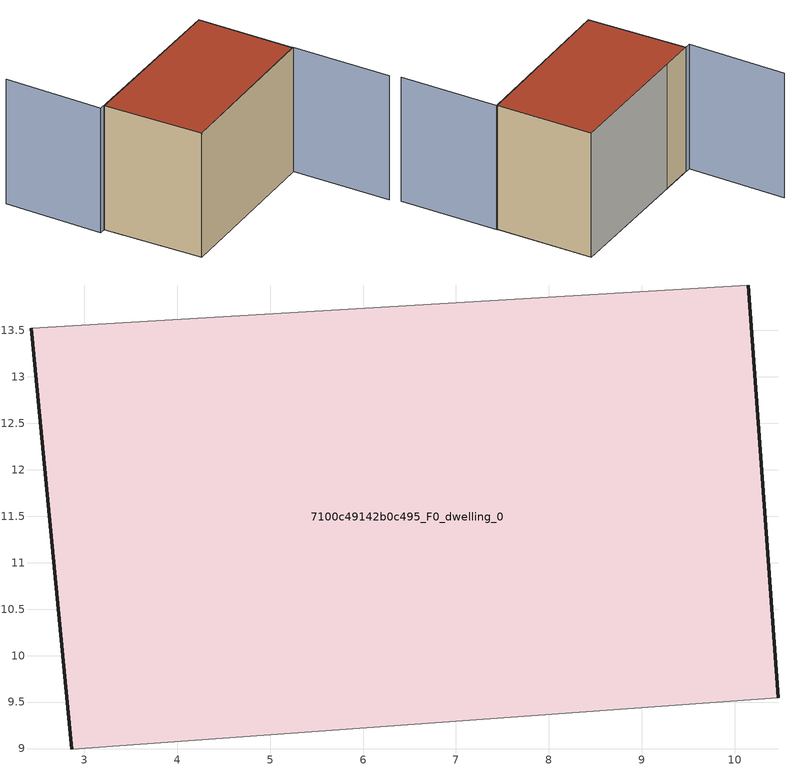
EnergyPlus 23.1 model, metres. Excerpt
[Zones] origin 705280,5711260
7100c49142b0c495_F0_dwelling_0
 floor ground (EU_floor_Construction): 10.47,9.55 10.14,13.99 2.43,13.52 2.86,9 z0
 wall outside (EU_wall_Construction): 2.86,9 2.43,13.52 / 10.14,13.99 10.47,9.55 z0:6
 wall adiabatic (EU_wall_Construction): 2.43,13.52 10.14,13.99 / 10.47,9.55 2.86,9 z0:6
 roof outside (EU_roof_Construction): 10.14,13.99 10.47,9.55 2.86,9 2.43,13.52 z6
shading: 2.86,9 10.49,9.58 / 10.49,9.58 10.84,5.07 / 10.14,13.99 2.17,13.51 / 2.17,13.51 1.9,18 z0:6
[Building]
EU S2 Campaign: North Axis=0; Terrain=City; Solar Distribution=FullExterior
[Site:Location]
London: Latitude=51.5; Longitude=-0.5; Time Zone=0; Elevation=25
[SizingPeriod:WeatherFileDays]
AnnualSizingPeriod: Begin Month=1; Begin Day of Month=1; End Month=12; End Day of Month=31; Day of Week for Start Day=Monday; Use Weather File Daylight Saving Period=No; Use Weather File Rain and Snow Indicators=No
[MATERIAL]
EU_InternalMass_Material: Roughness=MediumRough; Thickness=0.1; Conductivity=1; Density=1800; Specific Heat=900; Thermal Absorptance=0.9; Solar Absorptance=0.7; Visible Absorptance=0.7
[MATERIAL:NOMASS] Roughness=MediumRough; Thermal Absorptance=0.9; Solar Absorptance=0.7; Visible Absorptance=0.7
Name | Thermal Resistance
EU_wall_NoMass | 0.724719
EU_roof_NoMass | 2.98947
EU_floor_NoMass | 2.39157
[CONSTRUCTION]
EU_wall_Construction: EU_wall_NoMass
EU_roof_Construction: EU_roof_NoMass
EU_floor_Construction: EU_floor_NoMass
EU_InternalMass_Construction: EU_InternalMass_Material
[ZONE]
7100c49142b0c495_F0_dwelling_0: Type=1; Multiplier=1; Ceiling Height=autocalculate; Volume=207.252; Floor Area=autocalculate; Part of Total Floor Area=Yes
[INTERNALMASS]
7100c49142b0c495_F0_dwelling_0_EU_InternalMass: Construction=EU_InternalMass_Construction; Zone or ZoneList=7100c49142b0c495_F0_dwelling_0; Surface Area=34.5421
[OTHEREQUIPMENT]
EU_Step8_InternalGain_7100c49142b0c495_F0_dwelling_0_f000: Fuel Type=Electricity; Zone or ZoneList or Space or SpaceList=7100c49142b0c495_F0_dwelling_0; Schedule=EU_Step8_GainSchedule_7100c49142b0c495_F0_dwelling_0_f000; Design Level Calculation Method=Watts/Area; Power per Zone Floor Area=1; Fraction Latent=0; Fraction Radiant=0; Fraction Lost=0; Carbon Dioxide Generation Rate=0; EndUse Subcategory=EU_Step8_InternalGains
[ZONEVENTILATION:DESIGNFLOWRATE]
EU_ConstantAir_7100c49142b0c495_F0_dwelling_0: Zone or ZoneList or Space or SpaceList=7100c49142b0c495_F0_dwelling_0; Schedule=EU_AlwaysOn; Design Flow Rate Calculation Method=AirChanges/Hour; Air Changes per Hour=0.418135; Ventilation Type=Natural; Fan Pressure Rise=0; Fan Total Efficiency=1; Constant Term Coefficient=1; Temperature Term Coefficient=0; Velocity Term Coefficient=0; Velocity Squared Term Coefficient=0; Minimum Indoor Temperature=-100; Maximum Indoor Temperature=100; Delta Temperature=-100; Minimum Outdoor Temperature=-100; Maximum Outdoor Temperature=100; Maximum Wind Speed=40
[HVACTEMPLATE:THERMOSTAT]
EU_HeatOnly_7100c49142b0c495_F0_dwelling_0: Constant Heating Setpoint=20; Constant Cooling Setpoint=50
[HVACTEMPLATE:ZONE:IDEALLOADSAIRSYSTEM]
7100c49142b0c495_F0_dwelling_0: Template Thermostat=EU_HeatOnly_7100c49142b0c495_F0_dwelling_0; System Availability Schedule=EU_AlwaysOn; Maximum Heating Supply Air Temperature=50; Minimum Cooling Supply Air Temperature=13; Maximum Heating Supply Air Humidity Ratio=0.0156; Minimum Cooling Supply Air Humidity Ratio=0.0077; Heating Limit=NoLimit; Cooling Limit=NoLimit; Heating Availability Schedule=EU_AlwaysOn; Cooling Availability Schedule=EU_CoolingOff; Dehumidification Control Type=ConstantSensibleHeatRatio; Cooling Sensible Heat Ratio=0.7; Dehumidification Setpoint=60; Humidification Control Type=None; Humidification Setpoint=30; Outdoor Air Method=None; Outdoor Air Flow Rate per Person=0.00944; Outdoor Air Flow Rate per Zone Floor Area=0; Outdoor Air Flow Rate per Zone=0; Demand Controlled Ventilation Type=None; Outdoor Air Economizer Type=NoEconomizer; Heat Recovery Type=None; Sensible Heat Recovery Effectiveness=0.7; Latent Heat Recovery Effectiveness=0.65
[SIZING:ZONE]
7100c49142b0c495_F0_dwelling_0: Zone Cooling Design Supply Air Temperature Input Method=SupplyAirTemperature; Zone Cooling Design Supply Air Temperature=13; Zone Heating Design Supply Air Temperature Input Method=SupplyAirTemperature; Zone Heating Design Supply Air Temperature=50; Zone Cooling Design Supply Air Humidity Ratio=0.008; Zone Heating Design Supply Air Humidity Ratio=0.008; Cooling Design Air Flow Method=DesignDay; Cooling Design Air Flow Rate=0; Cooling Minimum Air Flow per Zone Floor Area=0.000762; Cooling Minimum Air Flow=0; Cooling Minimum Air Flow Fraction=0.2; Heating Design Air Flow Method=DesignDay; Heating Design Air Flow Rate=0; Heating Maximum Air Flow per Zone Floor Area=0.002032; Heating Maximum Air Flow=0.141576; Heating Maximum Air Flow Fraction=0.3; Account for Dedicated Outdoor Air System=No; Dedicated Outdoor Air System Control Strategy=NeutralSupplyAir; Dedicated Outdoor Air Low Setpoint Temperature for Design=autosize; Dedicated Outdoor Air High Setpoint Temperature for Design=autosize; Zone Load Sizing Method=Sensible Load Only No Latent Load; Zone Latent Cooling Design Supply Air Humidity Ratio Input Method=HumidityRatioDifference; Zone Cooling Design Supply Air Humidity Ratio Difference=0.005; Zone Latent Heating Design Supply Air Humidity Ratio Input Method=HumidityRatioDifference; Zone Humidification Design Supply Air Humidity Ratio Difference=0.005
[SCHEDULE:CONSTANT]
Name | Hourly Value
EU_AlwaysOn | 1
EU_CoolingOff | 0
[SCHEDULE:FILE]
EU_Step8_GainSchedule_7100c49142b0c495_F0_dwelling_0_f000: File=../../schedules/7100c49142b0c495/7100c49142b0c495_F0_dwelling_0_f000_gain.csv; Column Number=1; Rows to Skip at Top=0; Number of Hours of Data=8760; Column Separator=Comma; Interpolate to Timestep=No; Minutes per Item=60; Adjust Schedule for Daylight Savings=Yes
